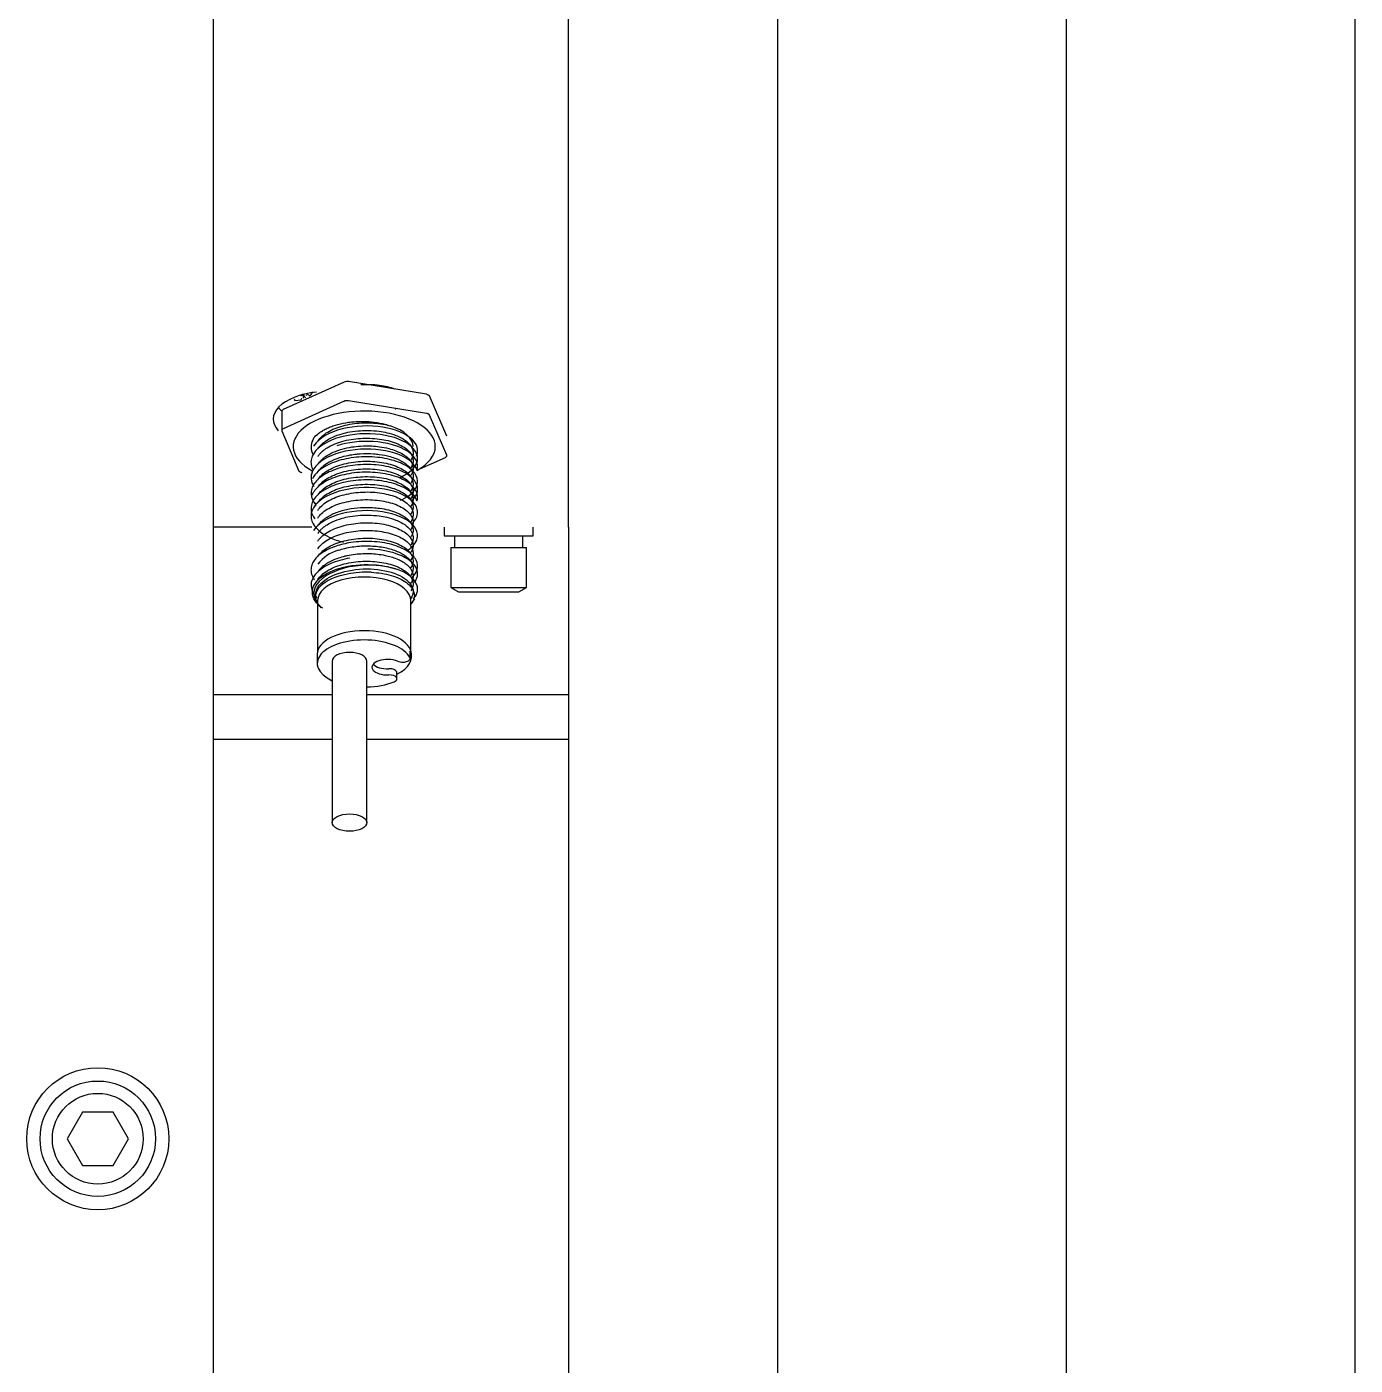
# Model space of a CAD drawing. Extents: x -681219 to -550379, y -242630 to -158199.
# Drawn here: x -583577.8 to -583428.3, y -223793.2 to -223642.5 of the extents above; entities that cross this region are included whole.
import ezdxf

# ---------------------------------------------------------------- set-up
doc = ezdxf.new("R2010")
doc.units = 0
doc.header["$LTSCALE"] = 1000
doc.linetypes.add('C2', pattern=[17, 14, -1, 1, -1])
for name, color, linetype in [('AAO0501002', 7, 'CONTINUOUS'), ('AAO0802002', 7, 'CONTINUOUS'), ('DOTE_油脂（黄）', 7, 'CONTINUOUS'), ('GAB00502', 7, 'CONTINUOUS'), ('GAB00802', 7, 'CONTINUOUS'), ('GAE00502', 7, 'CONTINUOUS'), ('GZDH011004892', 7, 'CONTINUOUS'), ('GZDH011005222', 7, 'CONTINUOUS'), ('GZDH011034262', 7, 'CONTINUOUS'), ('H02040010', 7, 'CONTINUOUS'), ('PIPE-油脂（黄）', 2, 'CONTINUOUS'), ('SDZB011079322', 7, 'CONTINUOUS'), ('中心线', 4, 'C2')]:
    doc.layers.add(name, color=color, linetype=linetype)

# ---------------------------------------------------------------- blocks, each defined once
blk = doc.blocks.new('fushitu')
at = {"layer": 'AAO0501002', "color": 7, "linetype": 'Continuous'}
for p, q in [((-4567.27, -84.43), (-4558.77, -84.43)), ((-4567.27, -84.43), (-4567.27, -88.93)), ((-4558.77, -88.93), (-4558.77, -84.43)), ((-4567.27, -88.93), (-4558.77, -88.93)), ((-4567.27, -88.93), (-4566.4, -89.43)), ((-4566.4, -89.43), (-4559.63, -89.43)), ((-4559.63, -89.43), (-4558.77, -88.93))]:
    blk.add_line(p, q, dxfattribs=at)
at = {"layer": 'AAO0802002', "color": 7, "linetype": 'Continuous'}
for p, q in [((-4608.75, -148), (-4610.48, -151)), ((-4605.28, -148), (-4608.75, -148)), ((-4603.55, -151), (-4605.28, -148)), ((-4610.48, -151), (-4608.75, -154)), ((-4605.28, -154), (-4603.55, -151)), ((-4608.75, -154), (-4605.28, -154))]:
    blk.add_line(p, q, dxfattribs=at)
for radius in [6.5, 5.11]:
    blk.add_circle((-4607.02, -151), radius, dxfattribs=at)
at = {"layer": 'GAB00502', "color": 7, "linetype": 'Continuous'}
for p, q in [((-4568.02, -82.13), (-4568.02, -83.13)), ((-4558.02, -83.13), (-4558.02, -82.13)), ((-4568.02, -83.13), (-4558.02, -83.13))]:
    blk.add_line(p, q, dxfattribs=at)
at = {"layer": 'GAB00802', "color": 7, "linetype": 'Continuous'}
blk.add_circle((-4607.02, -151), 8, dxfattribs=at)
at = {"layer": 'GAE00502', "color": 7, "linetype": 'Continuous'}
for p, q in [((-4566.87, -83.13), (-4566.87, -84.43)), ((-4559.17, -84.43), (-4559.17, -83.13))]:
    blk.add_line(p, q, dxfattribs=at)
at = {"layer": 'GZDH011004892', "color": 7, "linetype": 'Continuous'}
for p, q in [((-4594.02, -101), (-4580.63, -101)), ((-4576.73, -101), (-4554.02, -101)), ((-4554.02, -101), (-4554.02, -106)), ((-4594.02, -106), (-4580.63, -106)), ((-4576.73, -106), (-4554.02, -106))]:
    blk.add_line(p, q, dxfattribs=at)
at = {"layer": 'GZDH011005222', "color": 7, "linetype": 'Continuous'}
for p, q in [((-4554.02, -42.94), (-4554.02, 40.94)), ((-4554.02, -48.83), (-4554.02, -42.94)), ((-4554.02, -81.22), (-4554.02, -48.83)), ((-4554.02, -82.13), (-4554.02, -81.22)), ((-4582.94, -82.13), (-4594.02, -82.13))]:
    blk.add_line(p, q, dxfattribs=at)
for centre, start_param, end_param in [((-4581.02, -69.98), 1.795609, 3.574145), ((-4581.02, -67.38), 3.570296, 3.705463)]:
    blk.add_ellipse(centre, major_axis=(6.25, 0), ratio=0.5, start_param=start_param, end_param=end_param, dxfattribs=at)
at = {"layer": 'GZDH011034262', "color": 7, "linetype": 'Continuous'}
blk.add_line((-4594.02, 334), (-4594.02, -336), dxfattribs=at)
at = {"layer": 'H02040010', "color": 7, "linetype": 'Continuous'}
for p, q in [((-4579.27, -65.81), (-4586.14, -68.9)), ((-4570, -67.18), (-4578.78, -65.75)), ((-4584.82, -67.88), (-4584.14, -67.8)), ((-4584.21, -67.3), (-4583.99, -67.29)), ((-4583.1, -67.34), (-4583.42, -67.22)), ((-4567.74, -71.88), (-4569.66, -67.37)), ((-4586.3, -69.09), (-4586.3, -71.24)), ((-4579.27, -67.97), (-4586.14, -71.06)), ((-4570, -69.35), (-4578.78, -67.92)), ((-4573.48, -68.91), (-4573.49, -68.91)), ((-4574.11, -70.73), (-4574.11, -70.73)), ((-4567.74, -74.05), (-4569.66, -69.53)), ((-4586.29, -71.3), (-4584.37, -75.82)), ((-4582.72, -72.14), (-4582.72, -72.14)), ((-4571.11, -75.74), (-4567.89, -74.29)), ((-4582.52, -79.42), (-4582.52, -79.79)), ((-4576.25, -87.22), (-4576.25, -87.22)), ((-4582.27, -90.39), (-4582.27, -96.08)), ((-4571.77, -90.84), (-4571.33, -90.22)), ((-4571.77, -96.08), (-4571.77, -90.39)), ((-4571.86, -96.92), (-4571.86, -96.23)), ((-4582.32, -96.45), (-4582.32, -97.49)), ((-4580.63, -97.22), (-4580.63, -115.4)), ((-4576.73, -115.4), (-4576.73, -97.22)), ((-4571.72, -96.79), (-4571.72, -96.45)), ((-4573.34, -99.21), (-4573.34, -98.51))]:
    blk.add_line(p, q, dxfattribs=at)
for centre, radius, start, end in [((-4578.87, -67.31), 1.56, 86.9998, 105.1469), ((-4585.93, -69.28), 0.432, 118.6747, 143.7176), ((-4578.97, -68.54), 0.642, 73.5407, 118.6061), ((-4586.14, -71.24), 0.16, 147.6842, 201.6176), ((-4586.08, -71.31), 0.248, 103.6836, 143.5905), ((-4568.1, -73.91), 0.432, 298.6747, 323.7176), ((-4578.84, -88.83), 4.23, 104.9277, 143.6472), ((-4576.74, -98.03), 10.82, 87.4192, 101.5342), ((-4576.74, -98.02), 10.81, 87.3893, 101.5413)]:
    blk.add_arc(centre, radius, start, end, dxfattribs=at)
for centre, major_axis, ratio, start_param, end_param in [((-4570.05, -66.85), (-13.96, -0.72), 0.257317, -0.101457, -0.077047), ((-4570.19, -66.36), (-12.24, 6.76), 0.952514, 0.594817, 0.619227), ((-4577.02, -66.48), (-7, 0), 0.5, 0.210309, 0.315438), ((-4571.27, -72.29), (-9.41, -12.91), 0.794156, -1.414567, -1.387031), ((-4577.02, -73.07), (8, 0), 0.5, 0, 3.890053), ((-4577.02, -73.07), (-5.5, 0), 0.5, 3.141593, 4.155458), ((-4577.02, -73.07), (8, 0), 0.5, 5.547991, 6.283185), ((-4577.02, -90.01), (5.5, 0), 0.5, 1.920766, 3.444258), ((-4577.02, -90.39), (5.25, 0), 0.5, 0, 3.141593), ((-4577.02, -97.49), (5.3, 0), 0.5, 0.256112, 3.961928), ((-4577.02, -96.45), (-5.3, 0), 0.5, 3.141593, 6.283185), ((-4578.68, -97.22), (-1.95, 0), 0.5, 3.141593, 6.283185), ((-4577.02, -96.79), (-5.3, 0), 0.5, 2.336123, 3.397705), ((-4572.71, -96.23), (-0.85, 0), 0.5, 3.141593, 3.397705), ((-4574.4, -97.91), (1.75, 0), 0.5, 0.863592, 4.791738), ((-4574.4, -97.22), (1.75, 0), 0.5, 3.548637, 4.791738), ((-4572.71, -96.92), (-0.85, 0), 0.5, 0.863592, 3.397705), ((-4574.19, -98.51), (-0.85, 0), 0.5, 3.141593, 4.791738), ((-4574.19, -99.21), (-0.85, 0), 0.5, 2.257625, 4.791738), ((-4577.02, -97.49), (5.3, 0), 0.5, 4.766288, 5.399218)]:
    blk.add_ellipse(centre, major_axis=major_axis, ratio=ratio, start_param=start_param, end_param=end_param, dxfattribs=at)
blk.add_ellipse((-4578.68, -115.4), major_axis=(-1.95, 0), ratio=0.5, dxfattribs=at)
for points, knots in [([(-4577.4, -66.08), (-4576.7, -66.04), (-4575.99, -66.06), (-4574.7, -66.24), (-4574.12, -66.38), (-4573.61, -66.56)], [0.3777198, 0.3777198, 0.3777198, 0.3777198, 0.5, 0.5, 0.6124096, 0.6124096, 0.6124096, 0.6124096]), ([(-4584.82, -67.88), (-4584.83, -67.88), (-4584.83, -67.87), (-4584.85, -67.82), (-4584.86, -67.78), (-4584.87, -67.73)], [0.1604836, 0.1604836, 0.1604836, 0.1604836, 0.5, 0.5, 1, 1, 1, 1]), ([(-4584.03, -67.69), (-4584.04, -67.69), (-4584.06, -67.69), (-4584.1, -67.73), (-4584.13, -67.77), (-4584.15, -67.82)], [0.131117, 0.131117, 0.131117, 0.131117, 0.5, 0.5, 1, 1, 1, 1]), ([(-4584.01, -67.14), (-4584, -67.19), (-4584, -67.24), (-4584, -67.28), (-4583.99, -67.29), (-4583.99, -67.29)], [0, 0, 0, 0, 0.5, 0.5, 0.835234, 0.835234, 0.835234, 0.835234]), ([(-4583.4, -67.23), (-4583.43, -67.21), (-4583.46, -67.21), (-4583.52, -67.26), (-4583.55, -67.3), (-4583.57, -67.34)], [0, 0, 0, 0, 0.5, 0.5, 1, 1, 1, 1]), ([(-4583.08, -67.3), (-4583.08, -67.31), (-4583.09, -67.32), (-4583.1, -67.34), (-4583.11, -67.35), (-4583.12, -67.36), (-4583.13, -67.37), (-4583.15, -67.37), (-4583.16, -67.38), (-4583.17, -67.38), (-4583.18, -67.39), (-4583.19, -67.39), (-4583.2, -67.38), (-4583.2, -67.38), (-4583.2, -67.38), (-4583.2, -67.38)], [0, 0, 0, 0, 0.2153566, 0.2153566, 0.2153566, 0.4307492, 0.4307492, 0.4307492, 0.6456353, 0.6456353, 0.6456353, 0.8602797, 0.8602797, 0.8602797, 0.8874618, 0.8874618, 0.8874618, 0.8874618]), ([(-4586.3, -69.09), (-4586.3, -69.09), (-4586.3, -69.07), (-4586.29, -69.04), (-4586.28, -69.02)], [0.3996317, 0.3996317, 0.3996317, 0.3996317, 0.5, 1, 1, 1, 1]), ([(-4571.15, -74.15), (-4571.08, -74), (-4570.82, -73.1), (-4572.07, -71.42), (-4576.61, -70.43), (-4580.92, -71.26), (-4582.41, -72.49), (-4582.74, -73.04)], [0.046875, 0.046875, 0.046875, 0.046875, 0.0537514, 0.0856263, 0.1175012, 0.149376, 0.171875, 0.171875, 0.171875, 0.171875]), ([(-4582.72, -72.14), (-4582.57, -71.93), (-4582.37, -71.74), (-4582.01, -71.46), (-4581.88, -71.38), (-4581.6, -71.21), (-4581.46, -71.13), (-4581.15, -70.98), (-4580.98, -70.91), (-4580.64, -70.77), (-4580.46, -70.71), (-4579.9, -70.54), (-4579.51, -70.45), (-4578.89, -70.35), (-4578.68, -70.32), (-4578.26, -70.27), (-4578.04, -70.26), (-4577.61, -70.24), (-4577.39, -70.23), (-4576.96, -70.24), (-4576.74, -70.25), (-4576.09, -70.29), (-4575.68, -70.34), (-4575.07, -70.46), (-4574.87, -70.51), (-4574.48, -70.61), (-4574.29, -70.67), (-4574.11, -70.73)], [0, 0, 0, 0, 0.125, 0.125, 0.1875, 0.1875, 0.25, 0.25, 0.3125, 0.3125, 0.375, 0.375, 0.5, 0.5, 0.5625, 0.5625, 0.625, 0.625, 0.6875, 0.6875, 0.75, 0.75, 0.875, 0.875, 0.9375, 0.9375, 1, 1, 1, 1]), ([(-4582.25, -72.47), (-4582.23, -72.45), (-4581.99, -72.07), (-4581.23, -71.38), (-4579.47, -70.66), (-4577.33, -70.33), (-4575.47, -70.42), (-4574.46, -70.63), (-4574.11, -70.73)], [0, 0, 0, 0, 0.011436, 0.228393, 0.44535, 0.662307, 0.879265, 1, 1, 1, 1]), ([(-4572.95, -76.5), (-4571.89, -76.04), (-4570.44, -74.67), (-4571.85, -72.41), (-4576.27, -71.31), (-4581.12, -72.1), (-4583.22, -74.04), (-4583, -75.32), (-4582.76, -75.73)], [0.2789901, 0.2789901, 0.2789901, 0.2789901, 0.3087504, 0.3406253, 0.3725002, 0.404375, 0.4362499, 0.4532441, 0.4532441, 0.4532441, 0.4532441]), ([(-4582.72, -72.14), (-4582.88, -72.4), (-4582.98, -72.67), (-4583.03, -73.22), (-4582.99, -73.5), (-4582.84, -73.86), (-4582.8, -73.95), (-4582.74, -74.04)], [0, 0, 0, 0, 0.125, 0.125, 0.25, 0.25, 0.2940056, 0.2940056, 0.2940056, 0.2940056]), ([(-4582.25, -73.33), (-4582.22, -73.29), (-4582.17, -73.21), (-4582.08, -73.09), (-4581.97, -72.97), (-4581.85, -72.84), (-4581.71, -72.72), (-4581.56, -72.59), (-4581.38, -72.46), (-4581.07, -72.26), (-4580.49, -71.95), (-4579.62, -71.63), (-4578.56, -71.39), (-4577.55, -71.27), (-4576.43, -71.24), (-4575.41, -71.32), (-4574.37, -71.51), (-4573.54, -71.76), (-4572.73, -72.13), (-4572.15, -72.53), (-4571.71, -73.04), (-4571.55, -73.42), (-4571.52, -73.69), (-4571.51, -73.82), (-4571.52, -73.98), (-4571.57, -74.16), (-4571.65, -74.37), (-4571.74, -74.52), (-4571.78, -74.6)], [0, 0, 0, 0, 0.013624, 0.027861, 0.042708, 0.058163, 0.074221, 0.09088, 0.108134, 0.12598, 0.176739, 0.250466, 0.305113, 0.374884, 0.427571, 0.499247, 0.553703, 0.623094, 0.672477, 0.749086, 0.80173, 0.87399, 0.886589, 0.90254, 0.921843, 0.944511, 0.970558, 1, 1, 1, 1]), ([(-4582.25, -74.2), (-4582.22, -74.16), (-4582.17, -74.09), (-4582.09, -73.98), (-4582.01, -73.87), (-4581.91, -73.77), (-4581.81, -73.67), (-4581.7, -73.57), (-4581.58, -73.48), (-4581.46, -73.38), (-4581.34, -73.29), (-4581.02, -73.09), (-4580.45, -72.79), (-4579.53, -72.47), (-4578.52, -72.25), (-4577.45, -72.13), (-4576.37, -72.11), (-4575.31, -72.2), (-4574.31, -72.39), (-4573.43, -72.67), (-4572.66, -73.04), (-4572.09, -73.46), (-4571.69, -73.94), (-4571.54, -74.34), (-4571.51, -74.65), (-4571.52, -74.85), (-4571.57, -75.05), (-4571.65, -75.26), (-4571.74, -75.39), (-4571.78, -75.46)], [0, 0, 0, 0, 0.012839, 0.0256, 0.038283, 0.050884, 0.063404, 0.07584, 0.088189, 0.100451, 0.112624, 0.124707, 0.188322, 0.249188, 0.312581, 0.375023, 0.436849, 0.500594, 0.561344, 0.626064, 0.686451, 0.750953, 0.809962, 0.875571, 0.898764, 0.922788, 0.947655, 0.973388, 1, 1, 1, 1]), ([(-4571.07, -75.75), (-4571.19, -75.34), (-4572.04, -74.22), (-4575.58, -73.08), (-4580.55, -73.62), (-4583.19, -75.57), (-4583.05, -77.01), (-4582.71, -77.56)], [0.8326528, 0.8326528, 0.8326528, 0.8326528, 0.8506233, 0.8824981, 0.914373, 0.9462479, 0.96875, 0.96875, 0.96875, 0.96875]), ([(-4582.25, -75.06), (-4582.22, -75.02), (-4582.17, -74.94), (-4582.08, -74.83), (-4581.99, -74.72), (-4581.89, -74.62), (-4581.79, -74.52), (-4581.69, -74.43), (-4581.59, -74.35), (-4581.49, -74.27), (-4581.39, -74.2), (-4581.29, -74.13), (-4580.95, -73.92), (-4580.39, -73.63), (-4579.44, -73.31), (-4578.48, -73.11), (-4577.35, -72.98), (-4576.3, -72.98), (-4575.22, -73.08), (-4574.29, -73.26), (-4573.37, -73.56), (-4572.64, -73.92), (-4572.06, -74.36), (-4571.69, -74.81), (-4571.53, -75.23), (-4571.51, -75.56), (-4571.54, -75.79), (-4571.6, -75.99), (-4571.68, -76.17), (-4571.75, -76.28), (-4571.78, -76.33)], [0, 0, 0, 0, 0.014086, 0.027652, 0.040697, 0.053218, 0.065214, 0.076683, 0.087623, 0.098032, 0.107911, 0.117258, 0.126073, 0.198499, 0.250692, 0.31866, 0.375821, 0.44831, 0.499939, 0.56719, 0.623968, 0.695972, 0.749278, 0.815823, 0.873913, 0.905185, 0.933409, 0.958607, 0.980802, 1, 1, 1, 1]), ([(-4582.25, -75.93), (-4582.22, -75.89), (-4582.17, -75.81), (-4582.08, -75.7), (-4582, -75.59), (-4581.91, -75.5), (-4581.82, -75.41), (-4581.73, -75.33), (-4581.64, -75.26), (-4581.56, -75.19), (-4581.49, -75.14), (-4581.42, -75.08), (-4581.35, -75.04), (-4581.3, -75), (-4581.25, -74.97), (-4580.9, -74.75), (-4580.34, -74.48), (-4579.43, -74.19), (-4578.7, -74.02), (-4578, -73.92), (-4577.12, -73.84), (-4576.23, -73.84), (-4575.1, -73.96), (-4574.23, -74.14), (-4573.24, -74.47), (-4572.57, -74.82), (-4571.99, -75.3), (-4571.67, -75.71), (-4571.51, -76.18), (-4571.51, -76.55), (-4571.59, -76.84), (-4571.69, -77.05), (-4571.76, -77.16), (-4571.78, -77.2)], [0, 0, 0, 0, 0.014104, 0.027411, 0.039921, 0.051631, 0.06254, 0.072646, 0.081948, 0.090445, 0.098135, 0.105018, 0.111095, 0.116364, 0.120826, 0.124481, 0.211717, 0.249064, 0.306549, 0.348305, 0.37421, 0.461367, 0.499676, 0.577655, 0.625221, 0.712594, 0.750844, 0.826183, 0.875355, 0.922773, 0.959321, 0.985058, 1, 1, 1, 1]), ([(-4571.09, -75.74), (-4571.09, -75.73), (-4570.84, -74.99), (-4571.63, -73.41), (-4575.78, -72.23), (-4578.88, -72.59), (-4580.09, -72.98)], [0.56326242, 0.56326242, 0.56326242, 0.56326242, 0.56374939, 0.59562427, 0.62749914, 0.65625, 0.65625, 0.65625, 0.65625]), ([(-4571.61, -79.11), (-4571.3, -78.81), (-4570.89, -78.11), (-4571.13, -77), (-4572.3, -75.99), (-4574.2, -75.28), (-4576.53, -75.01), (-4578.95, -75.21), (-4581.06, -75.86), (-4582.54, -76.88), (-4583.16, -78.11), (-4582.93, -79.01), (-4582.6, -79.45), (-4582.56, -79.51)], [0.3230972, 0.3230972, 0.3230972, 0.3230972, 0.3374998, 0.3537499, 0.3699999, 0.3862499, 0.4024999, 0.4187499, 0.4349999, 0.4512499, 0.4675, 0.48375, 0.4861184, 0.4861184, 0.4861184, 0.4861184]), ([(-4572.98, -79.11), (-4572.58, -78.94), (-4571.71, -78.46), (-4570.94, -77.49), (-4571.02, -76.33), (-4572.03, -75.28), (-4573.82, -74.51), (-4576.11, -74.16), (-4578.53, -74.27), (-4580.72, -74.85), (-4582.19, -75.73), (-4582.71, -76.4), (-4582.85, -76.7)], [0.050165, 0.050165, 0.050165, 0.050165, 0.0612496, 0.0774996, 0.0937496, 0.1099997, 0.1262497, 0.1424997, 0.1587497, 0.1749997, 0.1912497, 0.203125, 0.203125, 0.203125, 0.203125]), ([(-4582.25, -76.8), (-4582.02, -76.44), (-4581.67, -76.1), (-4580.73, -75.51), (-4580.16, -75.27), (-4578.87, -74.91), (-4578.17, -74.79), (-4576.73, -74.69), (-4576, -74.72), (-4574.63, -74.91), (-4573.99, -75.07), (-4572.9, -75.5), (-4572.44, -75.77), (-4571.79, -76.37), (-4571.59, -76.71), (-4571.48, -77.39), (-4571.56, -77.74), (-4571.78, -78.06)], [0, 0, 0, 0, 0.125, 0.125, 0.25, 0.25, 0.375, 0.375, 0.5, 0.5, 0.625, 0.625, 0.75, 0.75, 0.875, 0.875, 1, 1, 1, 1]), ([(-4571.08, -79.19), (-4571.17, -78.91), (-4571.57, -78.27), (-4572.89, -77.43), (-4574.99, -76.87), (-4577.39, -76.75), (-4579.74, -77.12), (-4581.67, -77.92), (-4582.87, -79.03), (-4583.13, -80.19), (-4582.81, -80.92), (-4582.58, -81.21)], [0.8617063, 0.8617063, 0.8617063, 0.8617063, 0.8737503, 0.8900003, 0.9062503, 0.9225003, 0.9387503, 0.9550004, 0.9712504, 0.9875004, 1, 1, 1, 1]), ([(-4571.09, -79.19), (-4571.05, -79.07), (-4570.95, -78.56), (-4571.27, -77.67), (-4572.59, -76.7), (-4574.59, -76.07), (-4576.96, -75.87), (-4579.35, -76.16), (-4581.37, -76.88), (-4582.48, -77.76), (-4582.82, -78.34), (-4582.89, -78.53)], [0.5920167, 0.5920167, 0.5920167, 0.5920167, 0.5975001, 0.6137501, 0.6300001, 0.6462501, 0.6625001, 0.6787501, 0.6950001, 0.7112502, 0.71875, 0.71875, 0.71875, 0.71875]), ([(-4582.25, -77.66), (-4582.02, -77.3), (-4581.67, -76.96), (-4580.73, -76.38), (-4580.15, -76.13), (-4578.87, -75.77), (-4578.17, -75.65), (-4576.73, -75.56), (-4576, -75.59), (-4574.63, -75.77), (-4573.99, -75.93), (-4572.9, -76.36), (-4572.44, -76.63), (-4571.79, -77.24), (-4571.59, -77.57), (-4571.48, -78.26), (-4571.56, -78.6), (-4571.78, -78.93)], [0, 0, 0, 0, 0.125, 0.125, 0.25, 0.25, 0.375, 0.375, 0.5, 0.5, 0.625, 0.625, 0.75, 0.75, 0.875, 0.875, 1, 1, 1, 1]), ([(-4582.25, -78.53), (-4582.02, -78.17), (-4581.67, -77.83), (-4580.73, -77.25), (-4580.15, -77), (-4578.87, -76.64), (-4578.17, -76.52), (-4576.73, -76.43), (-4576, -76.45), (-4574.63, -76.64), (-4573.99, -76.8), (-4572.9, -77.23), (-4572.44, -77.5), (-4571.79, -78.11), (-4571.59, -78.44), (-4571.48, -79.12), (-4571.56, -79.47), (-4571.78, -79.79)], [0, 0, 0, 0, 0.125, 0.125, 0.25, 0.25, 0.375, 0.375, 0.5, 0.5, 0.625, 0.625, 0.75, 0.75, 0.875, 0.875, 1, 1, 1, 1]), ([(-4571.7, -81.8), (-4571.15, -81.29), (-4570.61, -79.94), (-4572.85, -78.01), (-4577.68, -77.39), (-4582.13, -78.69), (-4583.63, -81.2), (-4581.79, -83.07), (-4579.94, -83.68), (-4579.39, -83.82)], [0.0930748, 0.0930748, 0.0930748, 0.0930748, 0.1175012, 0.149376, 0.1812509, 0.2131258, 0.2450007, 0.2768755, 0.2890677, 0.2890677, 0.2890677, 0.2890677]), ([(-4582.25, -79.39), (-4582.02, -79.03), (-4581.67, -78.7), (-4580.73, -78.11), (-4580.15, -77.87), (-4578.87, -77.5), (-4578.17, -77.39), (-4576.73, -77.29), (-4576, -77.32), (-4574.63, -77.5), (-4573.99, -77.67), (-4572.9, -78.1), (-4572.44, -78.37), (-4571.79, -78.97), (-4571.59, -79.31), (-4571.48, -79.99), (-4571.56, -80.34), (-4571.78, -80.66)], [0, 0, 0, 0, 0.125, 0.125, 0.25, 0.25, 0.375, 0.375, 0.5, 0.5, 0.625, 0.625, 0.75, 0.75, 0.875, 0.875, 1, 1, 1, 1]), ([(-4582.25, -80.26), (-4582.02, -79.9), (-4581.67, -79.56), (-4580.73, -78.97), (-4580.16, -78.73), (-4578.87, -78.37), (-4578.17, -78.25), (-4576.73, -78.16), (-4576, -78.18), (-4574.63, -78.37), (-4573.99, -78.53), (-4572.9, -78.96), (-4572.44, -79.23), (-4571.79, -79.84), (-4571.58, -80.17), (-4571.47, -80.85), (-4571.56, -81.2), (-4571.78, -81.53)], [0, 0, 0, 0, 0.125, 0.125, 0.25, 0.25, 0.375, 0.375, 0.5, 0.5, 0.625, 0.625, 0.75, 0.75, 0.875, 0.875, 1, 1, 1, 1]), ([(-4582.25, -81.13), (-4582.02, -80.76), (-4581.67, -80.42), (-4580.74, -79.84), (-4580.16, -79.6), (-4578.87, -79.23), (-4578.16, -79.11), (-4576.73, -79.02), (-4576, -79.05), (-4574.63, -79.24), (-4573.99, -79.39), (-4572.89, -79.82), (-4572.44, -80.1), (-4571.79, -80.7), (-4571.59, -81.04), (-4571.47, -81.72), (-4571.56, -82.06), (-4571.78, -82.39)], [0, 0, 0, 0, 0.125, 0.125, 0.25, 0.25, 0.375, 0.375, 0.5, 0.5, 0.625, 0.625, 0.75, 0.75, 0.875, 0.875, 1, 1, 1, 1]), ([(-4572.09, -84.7), (-4571.45, -84.26), (-4570.54, -83), (-4572.09, -80.94), (-4576.64, -79.96), (-4580.91, -80.79), (-4582.39, -82), (-4582.72, -82.53)], [0.859375, 0.859375, 0.859375, 0.859375, 0.8824981, 0.914373, 0.9462479, 0.9781227, 1, 1, 1, 1]), ([(-4582.25, -81.99), (-4582.22, -81.96), (-4582.17, -81.88), (-4582.08, -81.75), (-4581.94, -81.59), (-4581.75, -81.41), (-4581.51, -81.21), (-4581.18, -80.98), (-4580.57, -80.64), (-4579.77, -80.33), (-4578.64, -80.06), (-4577.73, -79.94), (-4576.53, -79.9), (-4575.09, -79.98), (-4573.65, -80.35), (-4572.66, -80.84), (-4572.17, -81.2), (-4571.74, -81.66), (-4571.54, -82.08), (-4571.51, -82.5), (-4571.54, -82.75), (-4571.62, -82.98), (-4571.71, -83.14), (-4571.77, -83.23), (-4571.78, -83.26)], [0, 0, 0, 0, 0.011782, 0.02721, 0.046279, 0.068982, 0.095302, 0.125221, 0.162231, 0.249689, 0.292179, 0.376125, 0.408429, 0.501319, 0.626145, 0.688276, 0.750629, 0.784026, 0.875285, 0.904344, 0.937855, 0.967962, 0.988688, 1, 1, 1, 1]), ([(-4582.25, -82.86), (-4582.22, -82.82), (-4582.17, -82.74), (-4582.08, -82.62), (-4581.98, -82.5), (-4581.86, -82.38), (-4581.72, -82.25), (-4581.56, -82.12), (-4581.39, -81.99), (-4581.08, -81.79), (-4580.5, -81.48), (-4579.64, -81.16), (-4578.56, -80.91), (-4577.56, -80.79), (-4576.43, -80.77), (-4575.42, -80.84), (-4574.38, -81.03), (-4573.55, -81.29), (-4572.74, -81.65), (-4572.16, -82.06), (-4571.71, -82.57), (-4571.56, -82.94), (-4571.52, -83.21), (-4571.51, -83.34), (-4571.52, -83.5), (-4571.56, -83.68), (-4571.64, -83.9), (-4571.74, -84.04), (-4571.78, -84.12)], [0, 0, 0, 0, 0.013124, 0.027003, 0.041636, 0.057019, 0.073149, 0.090023, 0.107638, 0.125988, 0.17469, 0.25047, 0.304443, 0.374898, 0.426883, 0.499259, 0.553123, 0.623108, 0.671311, 0.749088, 0.801243, 0.873985, 0.886005, 0.90161, 0.920799, 0.943583, 0.969978, 1, 1, 1, 1]), ([(-4582.25, -83.72), (-4582.02, -83.36), (-4581.67, -83.03), (-4580.73, -82.44), (-4580.15, -82.2), (-4578.87, -81.83), (-4578.17, -81.72), (-4576.73, -81.62), (-4576, -81.65), (-4574.63, -81.83), (-4573.99, -82), (-4572.9, -82.43), (-4572.44, -82.7), (-4571.79, -83.3), (-4571.59, -83.64), (-4571.48, -84.32), (-4571.56, -84.67), (-4571.78, -84.99)], [0, 0, 0, 0, 0.125, 0.125, 0.25, 0.25, 0.375, 0.375, 0.5, 0.5, 0.625, 0.625, 0.75, 0.75, 0.875, 0.875, 1, 1, 1, 1]), ([(-4582.25, -84.59), (-4582.02, -84.23), (-4581.67, -83.89), (-4580.73, -83.31), (-4580.16, -83.06), (-4578.87, -82.7), (-4578.17, -82.58), (-4576.73, -82.49), (-4576, -82.51), (-4574.63, -82.7), (-4573.99, -82.86), (-4572.9, -83.29), (-4572.44, -83.56), (-4571.79, -84.17), (-4571.59, -84.5), (-4571.48, -85.18), (-4571.56, -85.53), (-4571.78, -85.86)], [0, 0, 0, 0, 0.125, 0.125, 0.25, 0.25, 0.375, 0.375, 0.5, 0.5, 0.625, 0.625, 0.75, 0.75, 0.875, 0.875, 1, 1, 1, 1]), ([(-4580.2, -84.28), (-4580.41, -84.36), (-4580.85, -84.52), (-4581.46, -84.83), (-4582.02, -85.2), (-4582.49, -85.64), (-4582.84, -86.14), (-4583.03, -86.7), (-4583.03, -87.29), (-4582.84, -87.76), (-4582.66, -88.03), (-4582.62, -88.09)], [0, 0, 0, 0, 0.00737115, 0.0153113, 0.02381399, 0.03288344, 0.04253427, 0.05276103, 0.06354609, 0.07489479, 0.07876936, 0.07876936, 0.07876936, 0.07876936]), ([(-4582.25, -85.46), (-4582.02, -85.1), (-4581.67, -84.76), (-4580.73, -84.17), (-4580.16, -83.93), (-4578.87, -83.57), (-4578.17, -83.45), (-4576.73, -83.36), (-4576, -83.38), (-4574.63, -83.57), (-4573.99, -83.73), (-4572.9, -84.16), (-4572.44, -84.43), (-4571.79, -85.03), (-4571.59, -85.37), (-4571.48, -86.05), (-4571.56, -86.4), (-4571.78, -86.72)], [0, 0, 0, 0, 0.125, 0.125, 0.25, 0.25, 0.375, 0.375, 0.5, 0.5, 0.625, 0.625, 0.75, 0.75, 0.875, 0.875, 1, 1, 1, 1]), ([(-4571.62, -87.79), (-4571.37, -87.54), (-4570.94, -86.9), (-4571.03, -85.84), (-4572.05, -84.8), (-4573.84, -84.03), (-4576.13, -83.68), (-4578.37, -83.79), (-4579.68, -84.11), (-4580.2, -84.28)], [0.8942404, 0.8942404, 0.8942404, 0.8942404, 0.9062503, 0.9225003, 0.9387503, 0.9550004, 0.9712504, 0.9875004, 1, 1, 1, 1]), ([(-4579.93, -84.74), (-4579.46, -84.58), (-4578.42, -84.33), (-4577.29, -84.24), (-4576.17, -84.25), (-4575.62, -84.29), (-4574.57, -84.46), (-4574.07, -84.58), (-4573.19, -84.9), (-4572.8, -85.09), (-4572.17, -85.52), (-4571.92, -85.76), (-4571.59, -86.27), (-4571.51, -86.54), (-4571.52, -87.07), (-4571.61, -87.34), (-4571.78, -87.59)], [0, 0, 0, 0, 0.125, 0.25, 0.25, 0.375, 0.375, 0.5, 0.5, 0.625, 0.625, 0.75, 0.75, 0.875, 0.875, 1, 1, 1, 1]), ([(-4578.64, -85.63), (-4579.41, -85.76), (-4581.18, -86.25), (-4582.68, -87.4), (-4583.17, -88.79), (-4582.8, -89.63), (-4582.36, -90.09)], [0.69547774, 0.69547774, 0.69547774, 0.69547774, 0.71804814, 0.75011763, 0.76696431, 0.79432453, 0.79432453, 0.79432453, 0.79432453]), ([(-4582.25, -87.19), (-4582.22, -87.15), (-4582.17, -87.08), (-4582.09, -86.96), (-4581.99, -86.84), (-4581.87, -86.72), (-4581.65, -86.51), (-4581.37, -86.3), (-4580.83, -85.97), (-4580.2, -85.69), (-4579.48, -85.46), (-4578.79, -85.3), (-4578.06, -85.18), (-4577.12, -85.1), (-4576.21, -85.11), (-4575.3, -85.19), (-4574.52, -85.34), (-4573.58, -85.6), (-4572.8, -85.94), (-4572.19, -86.38), (-4571.83, -86.75), (-4571.63, -87.09), (-4571.54, -87.38), (-4571.51, -87.59), (-4571.52, -87.8), (-4571.56, -88.01), (-4571.64, -88.2), (-4571.71, -88.34), (-4571.76, -88.42), (-4571.78, -88.45)], [0, 0, 0, 0, 0.012631, 0.026052, 0.040261, 0.055256, 0.071034, 0.118763, 0.142241, 0.212444, 0.260034, 0.28487, 0.342251, 0.391585, 0.448953, 0.499372, 0.553224, 0.595356, 0.690518, 0.73873, 0.786586, 0.8398, 0.868788, 0.893064, 0.916539, 0.946558, 0.96911, 0.986921, 1, 1, 1, 1]), ([(-4571.39, -88.39), (-4571.34, -88.34), (-4570.95, -87.78), (-4570.93, -86.83), (-4572.3, -85.4), (-4574.58, -84.69), (-4576.35, -84.61), (-4576.63, -84.61)], [0.2161826, 0.2161826, 0.2161826, 0.2161826, 0.2195081, 0.2510718, 0.2699642, 0.3129542, 0.3208025, 0.3208025, 0.3208025, 0.3208025]), ([(-4581.7, -91.27), (-4582.06, -91.01), (-4582.35, -90.73), (-4582.95, -89.83), (-4582.96, -89.17), (-4582.24, -87.95), (-4581.5, -87.4), (-4579.52, -86.62), (-4578.29, -86.38), (-4575.8, -86.32), (-4574.55, -86.49), (-4573.52, -86.82)], [0.4375383, 0.4375383, 0.4375383, 0.4375383, 0.5, 0.5, 0.625, 0.625, 0.75, 0.75, 0.875, 0.875, 1, 1, 1, 1]), ([(-4573.52, -86.82), (-4574.27, -86.6), (-4575.13, -86.46), (-4576.91, -86.39), (-4577.82, -86.46), (-4580.36, -86.96), (-4581.76, -87.69), (-4582.96, -89.45), (-4582.77, -90.45), (-4581.87, -91.24), (-4581.87, -91.24), (-4581.87, -91.24)], [0, 0, 0, 0, 0.125, 0.125, 0.25, 0.25, 0.5, 0.5, 0.75, 0.75, 0.7500107, 0.7500107, 0.7500107, 0.7500107]), ([(-4582.51, -89.81), (-4582.51, -89.43), (-4582.37, -89.04), (-4581.65, -88.14), (-4580.89, -87.67), (-4578.99, -87.02), (-4577.85, -86.84), (-4575.62, -86.84), (-4574.52, -87.02), (-4572.75, -87.65), (-4572.09, -88.11), (-4571.43, -89.12), (-4571.44, -89.68), (-4571.78, -90.19)], [0.2935286, 0.2935286, 0.2935286, 0.2935286, 0.375, 0.375, 0.5, 0.5, 0.625, 0.625, 0.75, 0.75, 0.875, 0.875, 1, 1, 1, 1]), ([(-4582.25, -88.05), (-4582.02, -87.69), (-4581.66, -87.36), (-4580.96, -86.92), (-4580.7, -86.78), (-4580.14, -86.54), (-4579.22, -86.22), (-4578.16, -86.05), (-4576.73, -85.95), (-4576, -85.98), (-4574.63, -86.17), (-4573.99, -86.32), (-4572.9, -86.76), (-4572.45, -87.03), (-4571.79, -87.63), (-4571.59, -87.97), (-4571.48, -88.65), (-4571.56, -88.99), (-4571.78, -89.32)], [0, 0, 0, 0, 0.125, 0.125, 0.1875, 0.1875, 0.25, 0.375, 0.375, 0.5, 0.5, 0.625, 0.625, 0.75, 0.75, 0.875, 0.875, 1, 1, 1, 1]), ([(-4576.25, -87.22), (-4575.45, -87.26), (-4574.67, -87.38), (-4573.3, -87.78), (-4572.71, -88.06), (-4571.84, -88.72), (-4571.54, -89.09), (-4571.32, -89.87), (-4571.4, -90.28), (-4571.64, -90.65)], [0, 0, 0, 0, 0.25, 0.25, 0.5, 0.5, 0.75, 0.75, 1, 1, 1, 1]), ([(-4571.49, -90.24), (-4571.3, -90.03), (-4571.09, -89.67), (-4570.99, -89.17), (-4571.05, -88.75), (-4571.24, -88.33), (-4571.57, -87.91), (-4572.06, -87.5), (-4572.7, -87.12), (-4573.24, -86.92), (-4573.52, -86.82)], [0.9230919, 0.9230919, 0.9230919, 0.9230919, 0.93701285, 0.94497787, 0.95328127, 0.96193575, 0.97094107, 0.9802863, 0.98996673, 1, 1, 1, 1])]:
    blk.add_open_spline(points, degree=3, knots=knots, dxfattribs=at)
for points in [[(-4570, -67.18), (-4569.96, -67.19), (-4569.88, -67.22), (-4569.78, -67.26), (-4569.7, -67.31), (-4569.67, -67.35), (-4569.66, -67.37)], [(-4569.66, -69.53), (-4569.67, -69.51), (-4569.7, -69.46), (-4569.78, -69.4), (-4569.88, -69.36), (-4569.96, -69.35), (-4570, -69.35)], [(-4567.75, -74.17), (-4567.74, -74.14), (-4567.72, -74.1), (-4567.73, -74.07), (-4567.74, -74.05)], [(-4584.37, -75.82), (-4584.36, -75.84), (-4584.33, -75.87), (-4584.25, -75.92), (-4584.15, -75.97), (-4584.07, -75.99), (-4584.03, -76.01)]]:
    blk.add_open_spline(points, degree=3, dxfattribs=at)
at = {"layer": 'SDZB011079322', "color": 7, "linetype": 'Continuous'}
blk.add_line((-4554.02, -82.13), (-4554.02, -326), dxfattribs=at)

msp = doc.modelspace()

# ---------------------------------------------------------------- linework, layer by layer
at = {"layer": 'DOTE_油脂（黄）', "color": 1}
msp.add_line((-583460.7754, -226464.545), (-583460.7754, -223395.9378), dxfattribs=at)
at = {"layer": 'PIPE-油脂（黄）', "color": 1}
for p, q in [((-583493.2754, -226464.545), (-583493.2754, -223395.9378)), ((-583428.2754, -226464.545), (-583428.2754, -223395.9378))]:
    msp.add_line(p, q, dxfattribs=at)

# ---------------------------------------------------------------- block references
at = {"layer": '中心线'}
msp.add_blockref('fushitu', (-578962.82, -223616.6983), dxfattribs=at)

doc.saveas('drawing.dxf')
